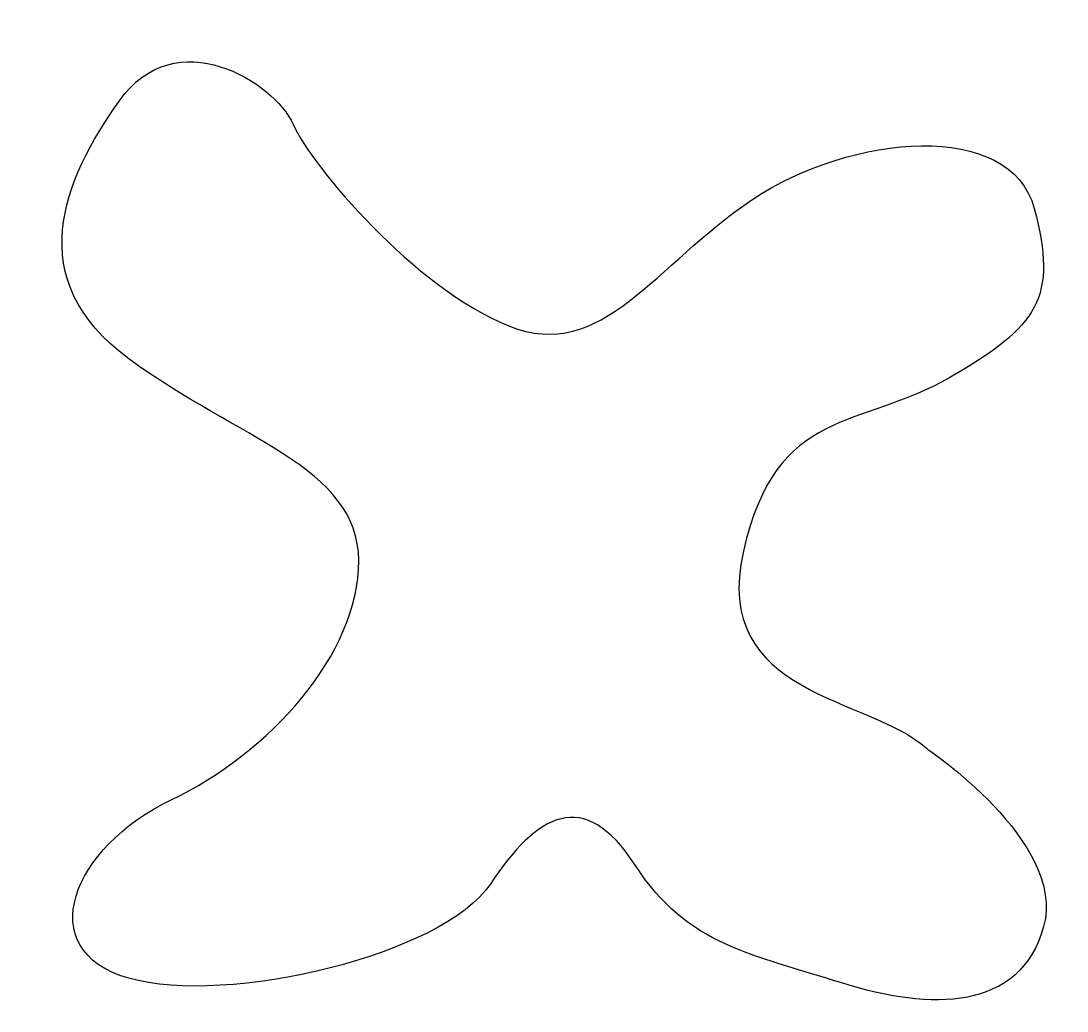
# Model space of a CAD drawing. Extents: x 95.6 to 115.3, y 139 to 157.6.
import ezdxf

# ---------------------------------------------------------------- set-up
doc = ezdxf.new("R2010")
doc.units = 0
doc.layers.add('LAYER_1', color=160, linetype='Continuous')

msp = doc.modelspace()

# ---------------------------------------------------------------- linework, layer by layer
at = {"layer": 'LAYER_1', "color": 7}
msp.add_open_spline([(112.657, 143.909), (111.599, 144.879), (108.6, 144.879), (109.217, 147.613), (109.835, 150.347), (111.422, 149.906), (113.098, 150.877), (114.774, 151.847), (115.126, 152.376), (114.686, 154.052), (114.245, 155.727), (111.246, 155.463), (109.394, 154.228), (107.542, 152.993), (106.572, 151.141), (104.808, 151.847), (103.044, 152.552), (101.104, 154.845), (100.751, 155.639), (100.398, 156.433), (98.546, 157.579), (97.488, 156.08), (96.429, 154.581), (95.636, 152.729), (97.664, 151.229), (99.692, 149.73), (101.986, 149.201), (101.986, 147.437), (101.986, 145.673), (100.31, 143.821), (98.458, 142.939), (96.606, 142.057), (95.812, 140.117), (97.664, 139.588), (99.516, 139.059), (103.573, 140.029), (104.455, 141.352), (105.337, 142.674), (106.219, 143.204), (107.189, 141.704), (108.159, 140.205), (109.394, 140.029), (111.07, 139.499), (112.745, 138.97), (114.421, 138.97), (114.862, 140.558), (115.303, 142.145), (112.657, 143.909), (112.657, 143.909)], degree=3, knots=[0, 0, 0, 0, 1, 1, 1, 2, 2, 2, 3, 3, 3, 4, 4, 4, 5, 5, 5, 6, 6, 6, 7, 7, 7, 8, 8, 8, 9, 9, 9, 10, 10, 10, 11, 11, 11, 12, 12, 12, 13, 13, 13, 14, 14, 14, 15, 15, 15, 16, 16, 16, 16], dxfattribs=at)

doc.saveas('drawing.dxf')
